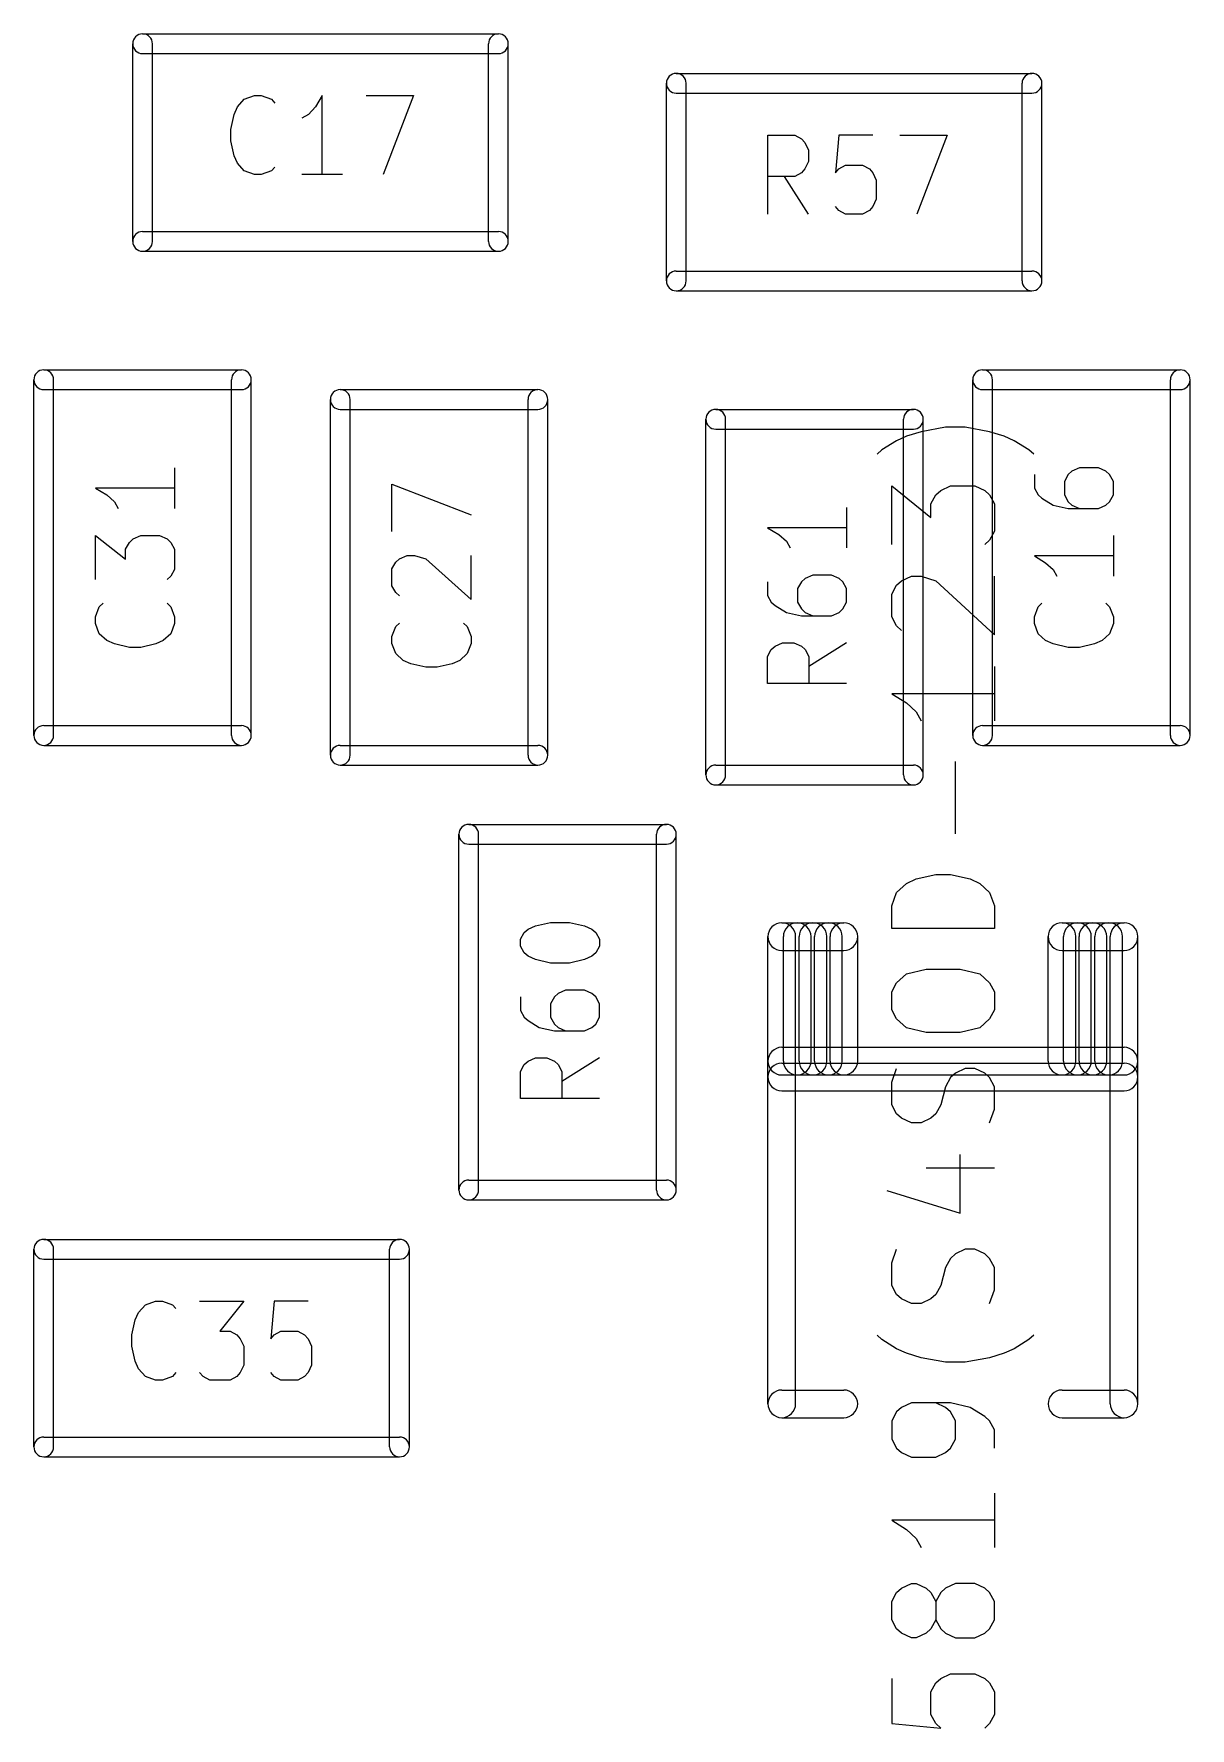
# Model space of a CAD drawing. Extents: x 51.7 to 137.6, y -122.1 to -55.4.
# Drawn here: x 83.88 to 91.31, y -97.18 to -86.3 of the extents above; entities that cross this region are included whole.
import ezdxf

# ---------------------------------------------------------------- set-up
doc = ezdxf.new("R2010")
doc.units = 0
doc.header["$MEASUREMENT"] = 0
doc.layers.add('BLACK', color=250, linetype='CONTINUOUS')

msp = doc.modelspace()

# ---------------------------------------------------------------- linework, layer by layer
at = {"layer": 'BLACK'}
for p, q in [((84.582, -86.2965), (86.868, -86.2965)), ((84.5185, -87.63), (84.5185, -86.36)), ((84.582, -86.4235), (86.868, -86.4235)), ((84.6455, -87.63), (84.6455, -86.36)), ((86.8045, -87.63), (86.8045, -86.36)), ((86.9315, -87.63), (86.9315, -86.36)), ((88.011, -86.5505), (90.297, -86.5505)), ((87.9475, -87.884), (87.9475, -86.614)), ((88.0745, -87.884), (88.0745, -86.614)), ((90.2335, -87.884), (90.2335, -86.614)), ((90.3605, -87.884), (90.3605, -86.614)), ((85.1698, -86.8136), (85.1916, -86.7652)), ((85.1916, -86.7652), (85.2351, -86.7168)), ((85.2351, -86.7168), (85.3005, -86.6926)), ((85.3005, -86.6926), (85.344, -86.6926)), ((85.344, -86.6926), (85.4093, -86.7168)), ((85.4093, -86.7168), (85.4311, -86.741)), ((85.6923, -86.7652), (85.6488, -86.8136)), ((85.7359, -86.6926), (85.6923, -86.7652)), ((85.7359, -87.2006), (85.7359, -86.6926)), ((86.0189, -86.6926), (86.3237, -86.6926)), ((86.3237, -86.6926), (86.1278, -87.2006)), ((88.011, -86.6775), (90.297, -86.6775)), ((85.1481, -86.9103), (85.1698, -86.8136)), ((85.6488, -86.8136), (85.6053, -86.8378)), ((85.1481, -86.9829), (85.1481, -86.9103)), ((85.1698, -87.0797), (85.1481, -86.9829)), ((88.5988, -87.4546), (88.5988, -86.9466)), ((88.5988, -86.9466), (88.773, -86.9466)), ((88.773, -86.9466), (88.8165, -86.9708)), ((88.8165, -86.9708), (88.8383, -86.995)), ((89.056, -86.9466), (89.0343, -87.1885)), ((89.2737, -86.9466), (89.056, -86.9466)), ((89.4479, -86.9466), (89.7527, -86.9466)), ((89.7527, -86.9466), (89.5568, -87.4546)), ((85.1916, -87.128), (85.1698, -87.0797)), ((88.8383, -86.995), (88.8601, -87.0434)), ((88.8601, -87.0434), (88.8601, -87.116)), ((85.2351, -87.1764), (85.1916, -87.128)), ((85.3005, -87.2006), (85.2351, -87.1764)), ((85.344, -87.2006), (85.3005, -87.2006)), ((85.4093, -87.1764), (85.344, -87.2006)), ((85.4311, -87.1522), (85.4093, -87.1764)), ((85.8665, -87.2006), (85.6053, -87.2006)), ((88.8165, -87.1885), (88.773, -87.2127)), ((88.8383, -87.1643), (88.8165, -87.1885)), ((88.8601, -87.116), (88.8383, -87.1643)), ((89.0343, -87.1885), (89.056, -87.1643)), ((89.056, -87.1643), (89.0996, -87.1401)), ((89.0996, -87.1401), (89.2084, -87.1401)), ((89.2084, -87.1401), (89.252, -87.1643)), ((89.252, -87.1643), (89.2737, -87.1885)), ((89.2737, -87.1885), (89.2955, -87.2369)), ((88.773, -87.2127), (88.5988, -87.2127)), ((88.8601, -87.4546), (88.7077, -87.2127)), ((89.2955, -87.2369), (89.2955, -87.3579)), ((89.056, -87.4304), (89.0343, -87.4062)), ((89.2737, -87.4062), (89.252, -87.4304)), ((89.2955, -87.3579), (89.2737, -87.4062)), ((89.0996, -87.4546), (89.056, -87.4304)), ((89.2084, -87.4546), (89.0996, -87.4546)), ((89.252, -87.4304), (89.2084, -87.4546)), ((84.582, -87.5665), (86.868, -87.5665)), ((84.582, -87.6935), (86.868, -87.6935)), ((88.011, -87.8205), (90.297, -87.8205)), ((88.011, -87.9475), (90.297, -87.9475)), ((83.947, -88.4555), (85.217, -88.4555)), ((89.9795, -88.4555), (91.2495, -88.4555)), ((83.8835, -90.805), (83.8835, -88.519)), ((83.947, -88.5825), (85.217, -88.5825)), ((84.0105, -90.805), (84.0105, -88.519)), ((85.1535, -90.805), (85.1535, -88.519)), ((85.2805, -90.805), (85.2805, -88.519)), ((85.852, -88.5825), (87.122, -88.5825)), ((89.916, -90.805), (89.916, -88.519)), ((89.9795, -88.5825), (91.2495, -88.5825)), ((90.043, -90.805), (90.043, -88.519)), ((91.186, -90.805), (91.186, -88.519)), ((91.313, -90.805), (91.313, -88.519)), ((85.7885, -90.932), (85.7885, -88.646)), ((85.852, -88.7095), (87.122, -88.7095)), ((85.9155, -90.932), (85.9155, -88.646)), ((87.0585, -90.932), (87.0585, -88.646)), ((87.1855, -90.932), (87.1855, -88.646)), ((88.265, -88.7095), (89.535, -88.7095)), ((88.2015, -91.059), (88.2015, -88.773)), ((88.265, -88.8365), (89.535, -88.8365)), ((88.3285, -91.059), (88.3285, -88.773)), ((89.4715, -91.059), (89.4715, -88.773)), ((89.7418, -88.8238), (89.5846, -88.8528)), ((89.5985, -91.059), (89.5985, -88.773)), ((89.8676, -88.8238), (89.7418, -88.8238)), ((90.0249, -88.8528), (89.8676, -88.8238)), ((89.4274, -88.9109), (89.333, -88.9689)), ((89.4902, -88.8819), (89.4274, -88.9109)), ((89.5846, -88.8528), (89.4902, -88.8819)), ((90.1192, -88.8819), (90.0249, -88.8528)), ((90.1821, -88.9109), (90.1192, -88.8819)), ((90.2764, -88.9689), (90.1821, -88.9109)), ((89.333, -88.9689), (89.3016, -88.998)), ((90.3079, -88.998), (90.2764, -88.9689)), ((84.7876, -89.0851), (84.7876, -89.3463)), ((90.3121, -89.1286), (90.3121, -89.2157)), ((90.5298, -89.1286), (90.5056, -89.1721)), ((90.554, -89.1068), (90.5298, -89.1286)), ((90.6024, -89.0851), (90.554, -89.1068)), ((90.7234, -89.0851), (90.6024, -89.0851)), ((90.7717, -89.1068), (90.7234, -89.0851)), ((90.7959, -89.1286), (90.7717, -89.1068)), ((90.8201, -89.1721), (90.7959, -89.1286)), ((84.7876, -89.2157), (84.2796, -89.2157)), ((84.2796, -89.2157), (84.3522, -89.2592)), ((84.3522, -89.2592), (84.4006, -89.3028)), ((86.1846, -89.4951), (86.1846, -89.1903)), ((86.1846, -89.1903), (86.6926, -89.3862)), ((89.3959, -89.5785), (89.3959, -89.2012)), ((89.3959, -89.2012), (89.6475, -89.4044)), ((89.6475, -89.3173), (89.6789, -89.2592)), ((89.6789, -89.2592), (89.7104, -89.2302)), ((89.7104, -89.2302), (89.7733, -89.2012)), ((89.7733, -89.2012), (89.9305, -89.2012)), ((89.9305, -89.2012), (89.9934, -89.2302)), ((89.9934, -89.2302), (90.0249, -89.2592)), ((90.0249, -89.2592), (90.0563, -89.3173)), ((90.3121, -89.2157), (90.3363, -89.2592)), ((90.3363, -89.2592), (90.3605, -89.281)), ((90.5056, -89.1721), (90.5056, -89.2592)), ((90.5056, -89.2592), (90.5298, -89.3028)), ((90.7959, -89.3028), (90.8201, -89.2592)), ((90.8201, -89.2592), (90.8201, -89.1721)), ((84.4006, -89.3028), (84.4248, -89.3463)), ((89.1056, -89.3391), (89.1056, -89.6003)), ((89.6475, -89.4044), (89.6475, -89.3173)), ((90.0563, -89.3173), (90.0563, -89.4915)), ((90.3605, -89.281), (90.4331, -89.3245)), ((90.4331, -89.3245), (90.5298, -89.3463)), ((90.5298, -89.3028), (90.554, -89.3245)), ((90.5298, -89.3463), (90.7234, -89.3463)), ((90.554, -89.3245), (90.6024, -89.3463)), ((90.7234, -89.3463), (90.7717, -89.3245)), ((90.7717, -89.3245), (90.7959, -89.3028)), ((89.1056, -89.4697), (88.5976, -89.4697)), ((88.5976, -89.4697), (88.6702, -89.5132)), ((90.0563, -89.4915), (90.0249, -89.5495)), ((84.2796, -89.8035), (84.2796, -89.5205)), ((84.2796, -89.5205), (84.4731, -89.6729)), ((84.4731, -89.6076), (84.4973, -89.564)), ((84.4973, -89.564), (84.5215, -89.5423)), ((84.5215, -89.5423), (84.5699, -89.5205)), ((84.5699, -89.5205), (84.6909, -89.5205)), ((84.6909, -89.5205), (84.7392, -89.5423)), ((84.7392, -89.5423), (84.7634, -89.564)), ((84.7634, -89.564), (84.7876, -89.6076)), ((88.6702, -89.5132), (88.7186, -89.5568)), ((88.7186, -89.5568), (88.7428, -89.6003)), ((90.0249, -89.5495), (89.9934, -89.5785)), ((90.8201, -89.5205), (90.8201, -89.7817)), ((84.4731, -89.6729), (84.4731, -89.6076)), ((84.7876, -89.6076), (84.7876, -89.7382)), ((86.1846, -89.7346), (86.2088, -89.691)), ((86.2088, -89.691), (86.233, -89.6693)), ((86.233, -89.6693), (86.2814, -89.6475)), ((86.2814, -89.6475), (86.3298, -89.6475)), ((86.3298, -89.6475), (86.4023, -89.6693)), ((86.4023, -89.6693), (86.6926, -89.9305)), ((86.6926, -89.9305), (86.6926, -89.6475)), ((90.8201, -89.6511), (90.3121, -89.6511)), ((90.3121, -89.6511), (90.3847, -89.6947)), ((90.3847, -89.6947), (90.4331, -89.7382)), ((84.7634, -89.7817), (84.7392, -89.8035)), ((84.7876, -89.7382), (84.7634, -89.7817)), ((86.1846, -89.8434), (86.1846, -89.7346)), ((88.5976, -89.818), (88.5976, -89.9051)), ((88.8153, -89.818), (88.7911, -89.8616)), ((88.8395, -89.7963), (88.8153, -89.818)), ((88.8879, -89.7745), (88.8395, -89.7963)), ((89.0089, -89.7745), (88.8879, -89.7745)), ((89.0572, -89.7963), (89.0089, -89.7745)), ((89.0814, -89.818), (89.0572, -89.7963)), ((89.1056, -89.8616), (89.0814, -89.818)), ((89.4274, -89.8398), (89.4588, -89.8108)), ((89.4588, -89.8108), (89.5217, -89.7817)), ((89.5217, -89.7817), (89.5846, -89.7817)), ((89.5846, -89.7817), (89.6789, -89.8108)), ((89.6789, -89.8108), (90.0563, -90.1591)), ((90.0563, -90.1591), (90.0563, -89.7817)), ((90.4331, -89.7382), (90.4573, -89.7817)), ((86.2088, -89.887), (86.1846, -89.8434)), ((86.233, -89.9087), (86.2088, -89.887)), ((88.5976, -89.9051), (88.6218, -89.9487)), ((88.7911, -89.8616), (88.7911, -89.9487)), ((89.1056, -89.9487), (89.1056, -89.8616)), ((89.3959, -89.8979), (89.4274, -89.8398)), ((89.3959, -90.043), (89.3959, -89.8979)), ((84.2796, -90.043), (84.3038, -89.9777)), ((84.3038, -89.9777), (84.328, -89.9559)), ((84.7392, -89.9559), (84.7634, -89.9777)), ((84.7634, -89.9777), (84.7876, -90.043)), ((88.6218, -89.9487), (88.646, -89.9704)), ((88.646, -89.9704), (88.7186, -90.014)), ((88.7186, -90.014), (88.8153, -90.0357)), ((88.7911, -89.9487), (88.8153, -89.9922)), ((88.8153, -89.9922), (88.8395, -90.014)), ((88.8153, -90.0357), (89.0089, -90.0357)), ((88.8395, -90.014), (88.8879, -90.0357)), ((89.0089, -90.0357), (89.0572, -90.014)), ((89.0572, -90.014), (89.0814, -89.9922)), ((89.0814, -89.9922), (89.1056, -89.9487)), ((90.3121, -90.043), (90.3363, -89.9777)), ((90.3363, -89.9777), (90.3605, -89.9559)), ((90.7717, -89.9559), (90.7959, -89.9777)), ((90.7959, -89.9777), (90.8201, -90.043)), ((84.2796, -90.0865), (84.2796, -90.043)), ((84.3038, -90.1519), (84.2796, -90.0865)), ((84.7876, -90.0865), (84.7634, -90.1519)), ((84.7876, -90.043), (84.7876, -90.0865)), ((86.1846, -90.17), (86.2088, -90.1047)), ((86.2088, -90.1047), (86.233, -90.0829)), ((86.6442, -90.0829), (86.6684, -90.1047)), ((86.6684, -90.1047), (86.6926, -90.17)), ((89.4274, -90.1011), (89.3959, -90.043)), ((89.4588, -90.1301), (89.4274, -90.1011)), ((90.3121, -90.0865), (90.3121, -90.043)), ((90.3363, -90.1519), (90.3121, -90.0865)), ((90.8201, -90.0865), (90.7959, -90.1519)), ((90.8201, -90.043), (90.8201, -90.0865)), ((84.3522, -90.1954), (84.3038, -90.1519)), ((84.4006, -90.2172), (84.3522, -90.1954)), ((84.4973, -90.2389), (84.4006, -90.2172)), ((84.5699, -90.2389), (84.4973, -90.2389)), ((84.6667, -90.2172), (84.5699, -90.2389)), ((84.715, -90.1954), (84.6667, -90.2172)), ((84.7634, -90.1519), (84.715, -90.1954)), ((86.1846, -90.2135), (86.1846, -90.17)), ((86.2088, -90.2789), (86.1846, -90.2135)), ((86.6926, -90.2135), (86.6684, -90.2789)), ((86.6926, -90.17), (86.6926, -90.2135)), ((88.5976, -90.297), (88.6218, -90.2535)), ((88.6218, -90.2535), (88.646, -90.2317)), ((88.646, -90.2317), (88.6944, -90.2099)), ((88.6944, -90.2099), (88.767, -90.2099)), ((88.767, -90.2099), (88.8153, -90.2317)), ((88.8153, -90.2317), (88.8395, -90.2535)), ((88.8395, -90.2535), (88.8637, -90.297)), ((89.1056, -90.2099), (88.8637, -90.3623)), ((90.3847, -90.1954), (90.3363, -90.1519)), ((90.4331, -90.2172), (90.3847, -90.1954)), ((90.5298, -90.2389), (90.4331, -90.2172)), ((90.6024, -90.2389), (90.5298, -90.2389)), ((90.6992, -90.2172), (90.6024, -90.2389)), ((90.7475, -90.1954), (90.6992, -90.2172)), ((90.7959, -90.1519), (90.7475, -90.1954)), ((86.2572, -90.3224), (86.2088, -90.2789)), ((86.3056, -90.3442), (86.2572, -90.3224)), ((86.4023, -90.3659), (86.3056, -90.3442)), ((86.4749, -90.3659), (86.4023, -90.3659)), ((86.5717, -90.3442), (86.4749, -90.3659)), ((86.62, -90.3224), (86.5717, -90.3442)), ((86.6684, -90.2789), (86.62, -90.3224)), ((88.5976, -90.4712), (88.5976, -90.297)), ((88.8637, -90.297), (88.8637, -90.4712)), ((90.0563, -90.3623), (90.0563, -90.7107)), ((89.1056, -90.4712), (88.5976, -90.4712)), ((90.0563, -90.5365), (89.3959, -90.5365)), ((89.3959, -90.5365), (89.4902, -90.5945)), ((89.4902, -90.5945), (89.5531, -90.6526)), ((89.5531, -90.6526), (89.5846, -90.7107)), ((83.947, -90.7415), (85.217, -90.7415)), ((89.9795, -90.7415), (91.2495, -90.7415)), ((83.947, -90.8685), (85.217, -90.8685)), ((85.852, -90.8685), (87.122, -90.8685)), ((89.9795, -90.8685), (91.2495, -90.8685)), ((85.852, -90.9955), (87.122, -90.9955)), ((88.265, -90.9955), (89.535, -90.9955)), ((89.8047, -91.4364), (89.8047, -90.9719)), ((88.265, -91.1225), (89.535, -91.1225)), ((86.614, -93.726), (86.614, -91.44)), ((86.6775, -91.3765), (87.9475, -91.3765)), ((86.741, -93.726), (86.741, -91.44)), ((87.884, -93.726), (87.884, -91.44)), ((88.011, -93.726), (88.011, -91.44)), ((86.6775, -91.5035), (87.9475, -91.5035)), ((89.4274, -91.8137), (89.4902, -91.7557)), ((89.4902, -91.7557), (89.5531, -91.7267)), ((89.5531, -91.7267), (89.6789, -91.6976)), ((89.6789, -91.6976), (89.7733, -91.6976)), ((89.7733, -91.6976), (89.8991, -91.7267)), ((89.8991, -91.7267), (89.962, -91.7557)), ((89.962, -91.7557), (90.0249, -91.8137)), ((89.3959, -91.9008), (89.4274, -91.8137)), ((90.0249, -91.8137), (90.0563, -91.9008)), ((89.3959, -92.046), (89.3959, -91.9008)), ((90.0563, -91.9008), (90.0563, -92.046)), ((87.0101, -92.1149), (87.0343, -92.0714)), ((87.0343, -92.0714), (87.0585, -92.0496)), ((87.0585, -92.0496), (87.1069, -92.0278)), ((87.1069, -92.0278), (87.2036, -92.0061)), ((87.2036, -92.0061), (87.3246, -92.0061)), ((87.3246, -92.0061), (87.4214, -92.0278)), ((87.4214, -92.0278), (87.4697, -92.0496)), ((87.4697, -92.0496), (87.4939, -92.0714)), ((87.4939, -92.0714), (87.5181, -92.1149)), ((88.6003, -95.1001), (88.6003, -92.0979)), ((88.6892, -92.009), (89.088, -92.009)), ((88.6993, -92.898), (88.6993, -92.0979)), ((88.7781, -95.1001), (88.7781, -92.0979)), ((88.8009, -92.898), (88.8009, -92.0979)), ((88.8771, -92.898), (88.8771, -92.0979)), ((88.9, -92.898), (88.9, -92.0979)), ((88.9787, -92.898), (88.9787, -92.0979)), ((88.9991, -92.898), (88.9991, -92.0979)), ((89.0778, -92.898), (89.0778, -92.0979)), ((89.1769, -92.898), (89.1769, -92.0979)), ((90.0563, -92.046), (89.3959, -92.046)), ((90.4011, -92.898), (90.4011, -92.0979)), ((90.49, -92.009), (90.8888, -92.009)), ((90.5002, -92.898), (90.5002, -92.0979)), ((90.5789, -92.898), (90.5789, -92.0979)), ((90.5993, -92.898), (90.5993, -92.0979)), ((90.678, -92.898), (90.678, -92.0979)), ((90.7009, -92.898), (90.7009, -92.0979)), ((90.7771, -92.898), (90.7771, -92.0979)), ((90.7999, -95.1001), (90.7999, -92.0979)), ((90.8787, -92.898), (90.8787, -92.0979)), ((90.9777, -95.1001), (90.9777, -92.0979)), ((87.0101, -92.1585), (87.0101, -92.1149)), ((87.0343, -92.202), (87.0101, -92.1585)), ((87.0585, -92.2238), (87.0343, -92.202)), ((87.4939, -92.202), (87.4697, -92.2238)), ((87.5181, -92.1585), (87.4939, -92.202)), ((87.5181, -92.1149), (87.5181, -92.1585)), ((88.6892, -92.1868), (89.088, -92.1868)), ((90.49, -92.1868), (90.8888, -92.1868)), ((87.1069, -92.2455), (87.0585, -92.2238)), ((87.2036, -92.2673), (87.1069, -92.2455)), ((87.3246, -92.2673), (87.2036, -92.2673)), ((87.4214, -92.2455), (87.3246, -92.2673)), ((87.4697, -92.2238), (87.4214, -92.2455)), ((89.4902, -92.3363), (89.616, -92.3072)), ((89.616, -92.3072), (89.8362, -92.3072)), ((89.8362, -92.3072), (89.962, -92.3363)), ((89.3959, -92.4524), (89.4274, -92.3943)), ((89.4274, -92.3943), (89.4902, -92.3363)), ((89.962, -92.3363), (90.0249, -92.3943)), ((90.0249, -92.3943), (90.0563, -92.4524)), ((87.0101, -92.485), (87.0101, -92.5721)), ((87.2278, -92.485), (87.2036, -92.5286)), ((87.2036, -92.5286), (87.2036, -92.6157)), ((87.252, -92.4633), (87.2278, -92.485)), ((87.3004, -92.4415), (87.252, -92.4633)), ((87.4214, -92.4415), (87.3004, -92.4415)), ((87.4697, -92.4633), (87.4214, -92.4415)), ((87.4939, -92.485), (87.4697, -92.4633)), ((87.5181, -92.5286), (87.4939, -92.485)), ((87.5181, -92.6157), (87.5181, -92.5286)), ((89.3959, -92.5685), (89.3959, -92.4524)), ((90.0563, -92.4524), (90.0563, -92.5685)), ((87.0101, -92.5721), (87.0343, -92.6157)), ((87.0343, -92.6157), (87.0585, -92.6374)), ((87.0585, -92.6374), (87.1311, -92.681)), ((87.2036, -92.6157), (87.2278, -92.6592)), ((87.4939, -92.6592), (87.5181, -92.6157)), ((89.4274, -92.6265), (89.3959, -92.5685)), ((89.4902, -92.6846), (89.4274, -92.6265)), ((90.0249, -92.6265), (89.962, -92.6846)), ((90.0563, -92.5685), (90.0249, -92.6265)), ((87.1311, -92.681), (87.2278, -92.7027)), ((87.2278, -92.6592), (87.252, -92.681)), ((87.2278, -92.7027), (87.4214, -92.7027)), ((87.252, -92.681), (87.3004, -92.7027)), ((87.4214, -92.7027), (87.4697, -92.681)), ((87.4697, -92.681), (87.4939, -92.6592)), ((89.616, -92.7136), (89.4902, -92.6846)), ((89.8362, -92.7136), (89.616, -92.7136)), ((89.962, -92.6846), (89.8362, -92.7136)), ((88.6892, -92.8091), (90.8888, -92.8091)), ((87.0101, -92.964), (87.0343, -92.9205)), ((87.0101, -93.1382), (87.0101, -92.964)), ((87.0343, -92.9205), (87.0585, -92.8987)), ((87.0585, -92.8987), (87.1069, -92.8769)), ((87.1069, -92.8769), (87.1795, -92.8769)), ((87.1795, -92.8769), (87.2278, -92.8987)), ((87.2278, -92.8987), (87.252, -92.9205)), ((87.252, -92.9205), (87.2762, -92.964)), ((87.5181, -92.8769), (87.2762, -93.0293)), ((87.2762, -92.964), (87.2762, -93.1382)), ((88.6892, -92.9107), (90.8888, -92.9107)), ((89.3959, -93.0329), (89.4274, -92.9459)), ((89.8047, -92.9749), (89.7733, -93.0039)), ((89.8676, -92.9459), (89.8047, -92.9749)), ((89.9305, -92.9459), (89.8676, -92.9459)), ((89.9934, -92.9749), (89.9305, -92.9459)), ((90.0249, -93.0039), (89.9934, -92.9749)), ((88.6892, -92.9869), (90.8888, -92.9869)), ((89.3959, -93.1781), (89.3959, -93.0329)), ((89.7418, -93.062), (89.7104, -93.1781)), ((89.7733, -93.0039), (89.7418, -93.062)), ((90.0563, -93.062), (90.0249, -93.0039)), ((90.0563, -93.2071), (90.0563, -93.062)), ((87.5181, -93.1382), (87.0101, -93.1382)), ((88.6892, -93.0885), (90.8888, -93.0885)), ((89.4274, -93.2361), (89.3959, -93.1781)), ((89.7104, -93.1781), (89.6789, -93.2361)), ((89.4588, -93.2652), (89.4274, -93.2361)), ((89.5217, -93.2942), (89.4588, -93.2652)), ((89.5846, -93.2942), (89.5217, -93.2942)), ((89.6475, -93.2652), (89.5846, -93.2942)), ((89.6789, -93.2361), (89.6475, -93.2652)), ((90.0249, -93.2942), (90.0563, -93.2071)), ((89.8362, -93.8748), (89.8362, -93.4974)), ((89.616, -93.5845), (90.0563, -93.5845)), ((86.6775, -93.6625), (87.9475, -93.6625)), ((89.3645, -93.7296), (89.8362, -93.8748)), ((86.6775, -93.7895), (87.9475, -93.7895)), ((83.947, -94.0435), (86.233, -94.0435)), ((83.8835, -95.377), (83.8835, -94.107)), ((83.947, -94.1705), (86.233, -94.1705)), ((84.0105, -95.377), (84.0105, -94.107)), ((86.1695, -95.377), (86.1695, -94.107)), ((86.2965, -95.377), (86.2965, -94.107)), ((89.3959, -94.1941), (89.4274, -94.107)), ((89.7733, -94.1651), (89.7418, -94.2231)), ((89.8047, -94.136), (89.7733, -94.1651)), ((89.8676, -94.107), (89.8047, -94.136)), ((89.9305, -94.107), (89.8676, -94.107)), ((89.9934, -94.136), (89.9305, -94.107)), ((90.0249, -94.1651), (89.9934, -94.136)), ((90.0563, -94.2231), (90.0249, -94.1651)), ((89.3959, -94.3392), (89.3959, -94.1941)), ((89.7418, -94.2231), (89.7104, -94.3392)), ((90.0563, -94.3683), (90.0563, -94.2231)), ((89.4274, -94.3973), (89.3959, -94.3392)), ((89.7104, -94.3392), (89.6789, -94.3973)), ((90.0249, -94.4553), (90.0563, -94.3683)), ((84.5566, -94.5122), (84.6001, -94.4638)), ((84.6001, -94.4638), (84.6655, -94.4396)), ((84.6655, -94.4396), (84.709, -94.4396)), ((84.709, -94.4396), (84.7743, -94.4638)), ((84.7743, -94.4638), (84.7961, -94.488)), ((84.9485, -94.4396), (85.2315, -94.4396)), ((85.2315, -94.4396), (85.0791, -94.6331)), ((85.4275, -94.4396), (85.4057, -94.6815)), ((85.6452, -94.4396), (85.4275, -94.4396)), ((89.4588, -94.4263), (89.4274, -94.3973)), ((89.5217, -94.4553), (89.4588, -94.4263)), ((89.5846, -94.4553), (89.5217, -94.4553)), ((89.6475, -94.4263), (89.5846, -94.4553)), ((89.6789, -94.3973), (89.6475, -94.4263)), ((84.5131, -94.6573), (84.5348, -94.5606)), ((84.5348, -94.5606), (84.5566, -94.5122)), ((84.5131, -94.7299), (84.5131, -94.6573)), ((85.0791, -94.6331), (85.1444, -94.6331)), ((85.1444, -94.6331), (85.188, -94.6573)), ((85.188, -94.6573), (85.2097, -94.6815)), ((85.2097, -94.6815), (85.2315, -94.7299)), ((85.4057, -94.6815), (85.4275, -94.6573)), ((85.4275, -94.6573), (85.471, -94.6331)), ((85.471, -94.6331), (85.5799, -94.6331)), ((85.5799, -94.6331), (85.6234, -94.6573)), ((85.6234, -94.6573), (85.6452, -94.6815)), ((85.6452, -94.6815), (85.6669, -94.7299)), ((89.333, -94.6876), (89.3016, -94.6585)), ((89.4274, -94.7456), (89.333, -94.6876)), ((90.2764, -94.6876), (90.1821, -94.7456)), ((90.3079, -94.6585), (90.2764, -94.6876)), ((84.5348, -94.8267), (84.5131, -94.7299)), ((84.5566, -94.875), (84.5348, -94.8267)), ((85.2315, -94.7299), (85.2315, -94.8509)), ((85.6669, -94.7299), (85.6669, -94.8509)), ((89.4902, -94.7747), (89.4274, -94.7456)), ((89.5846, -94.8037), (89.4902, -94.7747)), ((89.7418, -94.8327), (89.5846, -94.8037)), ((90.0249, -94.8037), (89.8676, -94.8327)), ((90.1192, -94.7747), (90.0249, -94.8037)), ((90.1821, -94.7456), (90.1192, -94.7747)), ((84.6001, -94.9234), (84.5566, -94.875)), ((84.6655, -94.9476), (84.6001, -94.9234)), ((84.7743, -94.9234), (84.709, -94.9476)), ((84.7961, -94.8992), (84.7743, -94.9234)), ((84.9703, -94.9234), (84.9485, -94.8992)), ((85.0138, -94.9476), (84.9703, -94.9234)), ((85.188, -94.9234), (85.1444, -94.9476)), ((85.2097, -94.8992), (85.188, -94.9234)), ((85.2315, -94.8509), (85.2097, -94.8992)), ((85.4275, -94.9234), (85.4057, -94.8992)), ((85.471, -94.9476), (85.4275, -94.9234)), ((85.6234, -94.9234), (85.5799, -94.9476)), ((85.6452, -94.8992), (85.6234, -94.9234)), ((85.6669, -94.8509), (85.6452, -94.8992)), ((89.8676, -94.8327), (89.7418, -94.8327)), ((84.709, -94.9476), (84.6655, -94.9476)), ((85.1444, -94.9476), (85.0138, -94.9476)), ((85.5799, -94.9476), (85.471, -94.9476)), ((88.6892, -95.0112), (89.088, -95.0112)), ((90.49, -95.0112), (90.8888, -95.0112)), ((89.4274, -95.152), (89.3959, -95.2101)), ((89.4588, -95.123), (89.4274, -95.152)), ((89.5217, -95.094), (89.4588, -95.123)), ((89.7733, -95.094), (89.5217, -95.094)), ((89.7418, -95.123), (89.6789, -95.094)), ((89.7733, -95.152), (89.7418, -95.123)), ((89.8991, -95.123), (89.7733, -95.094)), ((89.8047, -95.2101), (89.7733, -95.152)), ((89.9934, -95.1811), (89.8991, -95.123)), ((88.6892, -95.189), (89.088, -95.189)), ((89.3959, -95.2101), (89.3959, -95.3262)), ((89.8047, -95.3262), (89.8047, -95.2101)), ((90.0249, -95.2101), (89.9934, -95.1811)), ((90.0563, -95.2681), (90.0249, -95.2101)), ((90.49, -95.189), (90.8888, -95.189)), ((83.947, -95.3135), (86.233, -95.3135)), ((89.3959, -95.3262), (89.4274, -95.3843)), ((89.7733, -95.3843), (89.8047, -95.3262)), ((90.0563, -95.3843), (90.0563, -95.2681)), ((83.947, -95.4405), (86.233, -95.4405)), ((89.4274, -95.3843), (89.4588, -95.4133)), ((89.4588, -95.4133), (89.5217, -95.4423)), ((89.5217, -95.4423), (89.6789, -95.4423)), ((89.6789, -95.4423), (89.7418, -95.4133)), ((89.7418, -95.4133), (89.7733, -95.3843)), ((90.0563, -95.6745), (90.0563, -96.0229)), ((90.0563, -95.8487), (89.3959, -95.8487)), ((89.3959, -95.8487), (89.4902, -95.9068)), ((89.4902, -95.9068), (89.5531, -95.9648)), ((89.5531, -95.9648), (89.5846, -96.0229)), ((89.3959, -96.3712), (89.4274, -96.3132)), ((89.4274, -96.3132), (89.4588, -96.2841)), ((89.4588, -96.2841), (89.5217, -96.2551)), ((89.5217, -96.2551), (89.5531, -96.2551)), ((89.5531, -96.2551), (89.616, -96.2841)), ((89.616, -96.2841), (89.6475, -96.3132)), ((89.6475, -96.3132), (89.6789, -96.3712)), ((89.7104, -96.3132), (89.6789, -96.3712)), ((89.7418, -96.2841), (89.7104, -96.3132)), ((89.8047, -96.2551), (89.7418, -96.2841)), ((89.9305, -96.2551), (89.8047, -96.2551)), ((89.9934, -96.2841), (89.9305, -96.2551)), ((90.0249, -96.3132), (89.9934, -96.2841)), ((90.0563, -96.3712), (90.0249, -96.3132)), ((89.3959, -96.4873), (89.3959, -96.3712)), ((89.6789, -96.3712), (89.6789, -96.4873)), ((90.0563, -96.4873), (90.0563, -96.3712)), ((89.4274, -96.5454), (89.3959, -96.4873)), ((89.4588, -96.5744), (89.4274, -96.5454)), ((89.6475, -96.5454), (89.616, -96.5744)), ((89.6789, -96.4873), (89.6475, -96.5454)), ((89.6789, -96.4873), (89.7104, -96.5454)), ((89.7104, -96.5454), (89.7418, -96.5744)), ((89.9934, -96.5744), (90.0249, -96.5454)), ((90.0249, -96.5454), (90.0563, -96.4873)), ((89.5217, -96.6035), (89.4588, -96.5744)), ((89.5531, -96.6035), (89.5217, -96.6035)), ((89.616, -96.5744), (89.5531, -96.6035)), ((89.7418, -96.5744), (89.8047, -96.6035)), ((89.8047, -96.6035), (89.9305, -96.6035)), ((89.9305, -96.6035), (89.9934, -96.5744)), ((89.3959, -96.8647), (89.3959, -97.155)), ((89.6475, -96.9518), (89.6789, -96.8937)), ((89.6789, -96.8937), (89.7104, -96.8647)), ((89.7104, -96.8647), (89.7733, -96.8357)), ((89.7733, -96.8357), (89.9305, -96.8357)), ((89.9305, -96.8357), (89.9934, -96.8647)), ((89.9934, -96.8647), (90.0249, -96.8937)), ((90.0249, -96.8937), (90.0563, -96.9518)), ((89.6475, -97.0969), (89.6475, -96.9518)), ((90.0563, -96.9518), (90.0563, -97.0969)), ((89.6789, -97.155), (89.6475, -97.0969)), ((90.0563, -97.0969), (90.0249, -97.155)), ((89.3959, -97.155), (89.7104, -97.184)), ((89.7104, -97.184), (89.6789, -97.155)), ((90.0249, -97.155), (89.9934, -97.184))]:
    msp.add_line(p, q, dxfattribs=at)
for centre, radius, start, end in [((84.582, -86.36), 0.0635, 360, 540), ((84.582, -86.36), 0.0635, 90, 270), ((86.868, -86.36), 0.0635, 360, 540), ((86.868, -86.36), 0.0635, 270, 450), ((88.011, -86.614), 0.0635, 360, 540), ((88.011, -86.614), 0.0635, 90, 270), ((90.297, -86.614), 0.0635, 360, 540), ((90.297, -86.614), 0.0635, 270, 450), ((84.582, -87.63), 0.0635, 90, 270), ((84.582, -87.63), 0.0635, 180, 360), ((86.868, -87.63), 0.0635, 180, 360), ((86.868, -87.63), 0.0635, 270, 450), ((88.011, -87.884), 0.0635, 90, 270), ((90.297, -87.884), 0.0635, 270, 450), ((88.011, -87.884), 0.0635, 180, 360), ((90.297, -87.884), 0.0635, 180, 360), ((83.947, -88.519), 0.0635, 360, 540), ((83.947, -88.519), 0.0635, 90, 270), ((85.217, -88.519), 0.0635, 360, 540), ((85.217, -88.519), 0.0635, 270, 450), ((89.9795, -88.519), 0.0635, 360, 540), ((89.9795, -88.519), 0.0635, 90, 270), ((91.2495, -88.519), 0.0635, 360, 540), ((91.2495, -88.519), 0.0635, 270, 450), ((85.852, -88.646), 0.0635, 360, 540), ((85.852, -88.646), 0.0635, 90, 270), ((87.122, -88.646), 0.0635, 360, 540), ((87.122, -88.646), 0.0635, 270, 450), ((88.265, -88.773), 0.0635, 360, 540), ((88.265, -88.773), 0.0635, 90, 270), ((89.535, -88.773), 0.0635, 360, 540), ((89.535, -88.773), 0.0635, 270, 450), ((83.947, -90.805), 0.0635, 90, 270), ((85.217, -90.805), 0.0635, 270, 450), ((89.9795, -90.805), 0.0635, 90, 270), ((91.2495, -90.805), 0.0635, 270, 450), ((83.947, -90.805), 0.0635, 180, 360), ((85.217, -90.805), 0.0635, 180, 360), ((85.852, -90.932), 0.0635, 90, 270), ((87.122, -90.932), 0.0635, 270, 450), ((89.9795, -90.805), 0.0635, 180, 360), ((91.2495, -90.805), 0.0635, 180, 360), ((85.852, -90.932), 0.0635, 180, 360), ((87.122, -90.932), 0.0635, 180, 360), ((88.265, -91.059), 0.0635, 90, 270), ((89.535, -91.059), 0.0635, 270, 450), ((88.265, -91.059), 0.0635, 180, 360), ((89.535, -91.059), 0.0635, 180, 360), ((86.6775, -91.44), 0.0635, 360, 540), ((86.6775, -91.44), 0.0635, 90, 270), ((87.9475, -91.44), 0.0635, 360, 540), ((87.9475, -91.44), 0.0635, 270, 450), ((88.6892, -92.0979), 0.0889, 90, 270), ((88.6892, -92.0979), 0.0889, 360, 540), ((88.7882, -92.0979), 0.0889, 360, 540), ((88.8898, -92.0979), 0.0889, 360, 540), ((88.9889, -92.0979), 0.0889, 360, 540), ((89.088, -92.0979), 0.0889, 360, 540), ((89.088, -92.0979), 0.0889, 270, 450), ((90.49, -92.0979), 0.0889, 360, 540), ((90.49, -92.0979), 0.0889, 90, 270), ((90.5891, -92.0979), 0.0889, 360, 540), ((90.6882, -92.0979), 0.0889, 360, 540), ((90.7898, -92.0979), 0.0889, 360, 540), ((90.8888, -92.0979), 0.0889, 360, 540), ((90.8888, -92.0979), 0.0889, 270, 450), ((88.6892, -92.898), 0.0889, 90, 270), ((90.8888, -92.898), 0.0889, 270, 450), ((88.6892, -92.9996), 0.0889, 90, 270), ((88.7882, -92.898), 0.0889, 180, 360), ((88.8898, -92.898), 0.0889, 180, 360), ((88.9889, -92.898), 0.0889, 180, 360), ((89.088, -92.898), 0.0889, 180, 360), ((90.49, -92.898), 0.0889, 180, 360), ((90.5891, -92.898), 0.0889, 180, 360), ((90.6882, -92.898), 0.0889, 180, 360), ((90.7898, -92.898), 0.0889, 180, 360), ((90.8888, -92.9996), 0.0889, 270, 450), ((86.6775, -93.726), 0.0635, 90, 270), ((86.6775, -93.726), 0.0635, 180, 360), ((87.9475, -93.726), 0.0635, 180, 360), ((87.9475, -93.726), 0.0635, 270, 450), ((83.947, -94.107), 0.0635, 90, 270), ((83.947, -94.107), 0.0635, 360, 540), ((86.233, -94.107), 0.0635, 360, 540), ((86.233, -94.107), 0.0635, 270, 450), ((88.6892, -95.1001), 0.0889, 90, 270), ((89.088, -95.1001), 0.0889, 270, 450), ((90.49, -95.1001), 0.0889, 90, 270), ((90.8888, -95.1001), 0.0889, 270, 450), ((88.6892, -95.1001), 0.0889, 180, 360), ((90.8888, -95.1001), 0.0889, 180, 360), ((83.947, -95.377), 0.0635, 90, 270), ((86.233, -95.377), 0.0635, 270, 450), ((83.947, -95.377), 0.0635, 180, 360), ((86.233, -95.377), 0.0635, 180, 360)]:
    msp.add_arc(centre, radius, start, end, dxfattribs=at)

doc.saveas('drawing.dxf')
